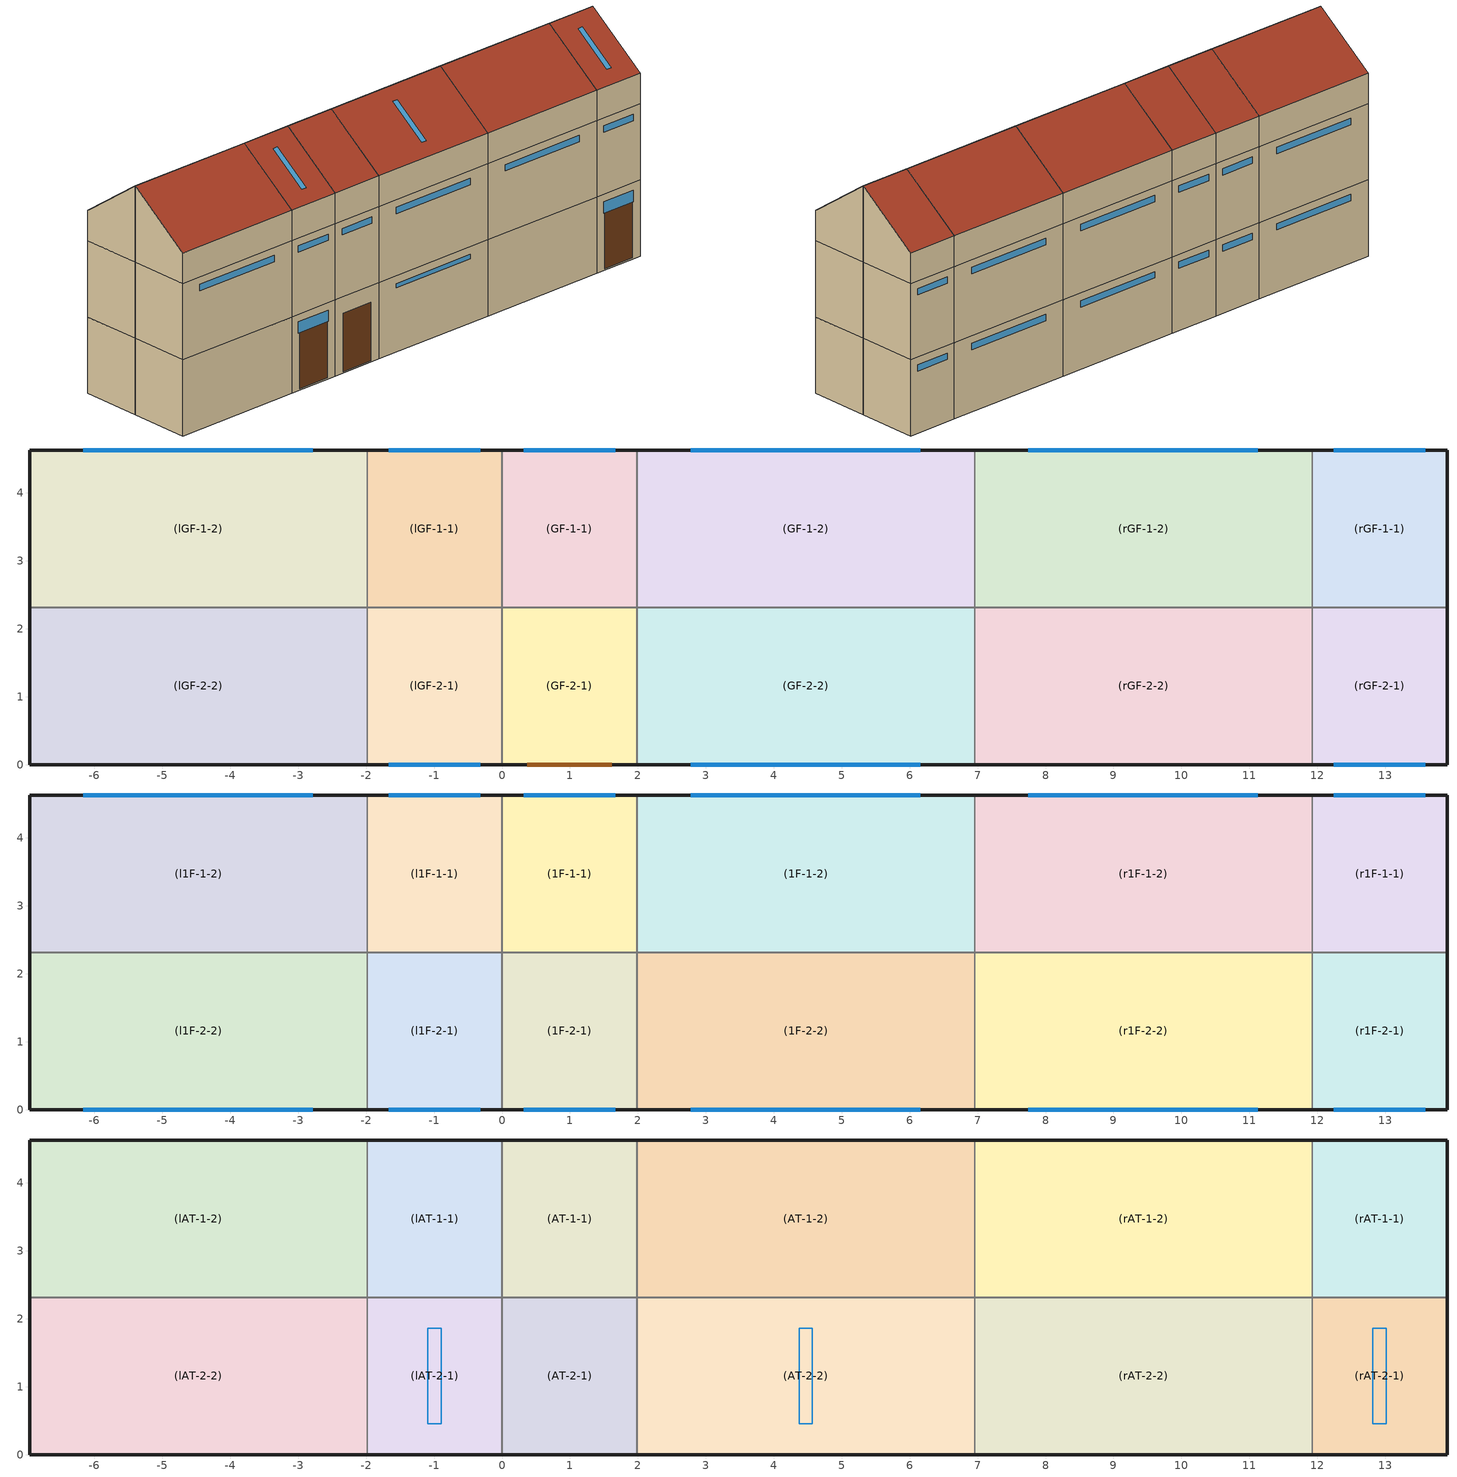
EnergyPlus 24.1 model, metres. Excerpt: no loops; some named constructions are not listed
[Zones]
(GF-1-1)
 floor ground (Exterior Floor): 0,2.31 0,4.63 1.99,4.63 1.99,2.31 z0
 wall outside (Exterior Wall): 1.99,4.63 0,4.63 z0:2.8
 wall to (GF-2-1) (Interior Wall): 0,2.31 1.99,2.31 z0:2.8
 wall to (lGF-1-1) (Interior Wall): 0,4.63 0,2.31 z0:2.8
 wall to (GF-1-2) (Interior Wall): 1.99,2.31 1.99,4.63 z0:2.8
 window (Exterior Window): 1.67,4.63 0.32,4.63 z2.28:2.52
(GF-1-2)
 floor ground (Exterior Floor): 1.99,2.31 1.99,4.63 6.95,4.63 6.95,2.31 z0
 wall outside (Exterior Wall): 6.95,4.63 1.99,4.63 z0:2.8
 wall to (GF-2-2) (Interior Wall): 1.99,2.31 6.95,2.31 z0:2.8
 wall to (rGF-1-2) (Interior Wall): 6.95,2.31 6.95,4.63 z0:2.8
 window (Exterior Window): 6.16,4.63 2.78,4.63 z2.28:2.52
(GF-2-1)
 floor ground (Exterior Floor): 0,0 0,2.31 1.99,2.31 1.99,0 z0
 wall outside (Exterior Wall): 0,0 1.99,0 z0:2.8
 wall to (lGF-2-1) (Interior Wall): 0,2.31 0,0 z0:2.8
 wall to (GF-2-2) (Interior Wall): 1.99,0 1.99,2.31 z0:2.8
 door (Exterior Door): 0.37,0 1.62,0 z0.05:2.2
(GF-2-2)
 floor ground (Exterior Floor): 1.99,0 1.99,2.31 6.95,2.31 6.95,0 z0
 wall outside (Exterior Wall): 1.99,0 6.95,0 z0:2.8
 wall to (rGF-2-2) (Interior Wall): 6.95,0 6.95,2.31 z0:2.8
 window (Exterior Window): 2.78,0 6.16,0 z2.36:2.52
(lGF-1-2)
 floor ground (Exterior Floor): -6.95,2.31 -6.95,4.63 -1.99,4.63 -1.99,2.31 z0
 wall outside (Exterior Wall): -1.99,4.63 -6.95,4.63 -6.95,2.31 z0:2.8
 wall to (lGF-2-2) (Interior Wall): -6.95,2.31 -1.99,2.31 z0:2.8
 wall to (lGF-1-1) (Interior Wall): -1.99,2.31 -1.99,4.63 z0:2.8
 window (Exterior Window): -2.78,4.63 -6.16,4.63 z2.28:2.52
(lGF-1-1)
 floor ground (Exterior Floor): -1.99,2.31 -1.99,4.63 0,4.63 0,2.31 z0
 wall outside (Exterior Wall): 0,4.63 -1.99,4.63 z0:2.8
 wall to (lGF-2-1) (Interior Wall): -1.99,2.31 0,2.31 z0:2.8
 window (Exterior Window): -0.32,4.63 -1.67,4.63 z2.28:2.52
(lGF-2-2)
 floor ground (Exterior Floor): -6.95,0 -6.95,2.31 -1.99,2.31 -1.99,0 z0
 wall outside (Exterior Wall): -6.95,2.31 -6.95,0 -1.99,0 z0:2.8
 wall to (lGF-2-1) (Interior Wall): -1.99,0 -1.99,2.31 z0:2.8
(lGF-2-1)
 floor ground (Exterior Floor): -1.99,0 -1.99,2.31 0,2.31 0,0 z0
 wall outside (Exterior Wall): -1.99,0 0,0 z0:2.8
 window (Exterior Window): -1.67,0 -0.32,0 z2.11:2.52
 door (Exterior Door): -1.62,0 -0.37,0 z0.05:2.2
(rGF-1-2)
 floor ground (Exterior Floor): 6.95,2.31 6.95,4.63 11.92,4.63 11.92,2.31 z0
 wall outside (Exterior Wall): 11.92,4.63 6.95,4.63 z0:2.8
 wall to (rGF-2-2) (Interior Wall): 6.95,2.31 11.92,2.31 z0:2.8
 wall to (rGF-1-1) (Interior Wall): 11.92,2.31 11.92,4.63 z0:2.8
 window (Exterior Window): 11.13,4.63 7.75,4.63 z2.28:2.52
(rGF-1-1)
 floor ground (Exterior Floor): 11.92,2.31 11.92,4.63 13.91,4.63 13.91,2.31 z0
 wall outside (Exterior Wall): 13.91,2.31 13.91,4.63 11.92,4.63 z0:2.8
 wall to (rGF-2-1) (Interior Wall): 11.92,2.31 13.91,2.31 z0:2.8
 window (Exterior Window): 13.59,4.63 12.24,4.63 z2.28:2.52
(rGF-2-2)
 floor ground (Exterior Floor): 6.95,0 6.95,2.31 11.92,2.31 11.92,0 z0
 wall outside (Exterior Wall): 6.95,0 11.92,0 z0:2.8
 wall to (rGF-2-1) (Interior Wall): 11.92,0 11.92,2.31 z0:2.8
(rGF-2-1)
 floor ground (Exterior Floor): 11.92,0 11.92,2.31 13.91,2.31 13.91,0 z0
 wall outside (Exterior Wall): 11.92,0 13.91,0 13.91,2.31 z0:2.8
 window (Exterior Window): 12.24,0 13.59,0 z2.11:2.52
 door (Exterior Door): 12.29,0 13.54,0 z0.05:2.2
(1F-1-1)
 floor to (GF-1-1) (Interior Floor): 0,2.31 0,4.63 1.99,4.63 1.99,2.31 z2.8
 wall outside (Exterior Wall): 1.99,4.63 0,4.63 z2.8:5.6
 wall to (1F-2-1) (Interior Wall): 0,2.31 1.99,2.31 z2.8:5.6
 wall to (l1F-1-1) (Interior Wall): 0,4.63 0,2.31 z2.8:5.6
 wall to (1F-1-2) (Interior Wall): 1.99,2.31 1.99,4.63 z2.8:5.6
 window (Exterior Window): 1.67,4.63 0.32,4.63 z5.08:5.32
(1F-1-2)
 floor to (GF-1-2) (Interior Floor): 1.99,2.31 1.99,4.63 6.95,4.63 6.95,2.31 z2.8
 wall outside (Exterior Wall): 6.95,4.63 1.99,4.63 z2.8:5.6
 wall to (1F-2-2) (Interior Wall): 1.99,2.31 6.95,2.31 z2.8:5.6
 wall to (r1F-1-2) (Interior Wall): 6.95,2.31 6.95,4.63 z2.8:5.6
 window (Exterior Window): 6.16,4.63 2.78,4.63 z5.08:5.32
(1F-2-1)
 floor to (GF-2-1) (Interior Floor): 0,0 0,2.31 1.99,2.31 1.99,0 z2.8
 wall outside (Exterior Wall): 0,0 1.99,0 z2.8:5.6
 wall to (l1F-2-1) (Interior Wall): 0,2.31 0,0 z2.8:5.6
 wall to (1F-2-2) (Interior Wall): 1.99,0 1.99,2.31 z2.8:5.6
 window (Exterior Window): 0.32,0 1.67,0 z5.08:5.32
(1F-2-2)
 floor to (GF-2-2) (Interior Floor): 1.99,0 1.99,2.31 6.95,2.31 6.95,0 z2.8
 wall outside (Exterior Wall): 1.99,0 6.95,0 z2.8:5.6
 wall to (r1F-2-2) (Interior Wall): 6.95,0 6.95,2.31 z2.8:5.6
 window (Exterior Window): 2.78,0 6.16,0 z5.08:5.32
(l1F-1-2)
 floor to (lGF-1-2) (Interior Floor): -6.95,2.31 -6.95,4.63 -1.99,4.63 -1.99,2.31 z2.8
 wall outside (Exterior Wall): -1.99,4.63 -6.95,4.63 -6.95,2.31 z2.8:5.6
 wall to (l1F-2-2) (Interior Wall): -6.95,2.31 -1.99,2.31 z2.8:5.6
 wall to (l1F-1-1) (Interior Wall): -1.99,2.31 -1.99,4.63 z2.8:5.6
 window (Exterior Window): -2.78,4.63 -6.16,4.63 z5.08:5.32
(l1F-1-1)
 floor to (lGF-1-1) (Interior Floor): -1.99,2.31 -1.99,4.63 0,4.63 0,2.31 z2.8
 wall outside (Exterior Wall): 0,4.63 -1.99,4.63 z2.8:5.6
 wall to (l1F-2-1) (Interior Wall): -1.99,2.31 0,2.31 z2.8:5.6
 window (Exterior Window): -0.32,4.63 -1.67,4.63 z5.08:5.32
(l1F-2-2)
 floor to (lGF-2-2) (Interior Floor): -6.95,0 -6.95,2.31 -1.99,2.31 -1.99,0 z2.8
 wall outside (Exterior Wall): -6.95,2.31 -6.95,0 -1.99,0 z2.8:5.6
 wall to (l1F-2-1) (Interior Wall): -1.99,0 -1.99,2.31 z2.8:5.6
 window (Exterior Window): -6.16,0 -2.78,0 z5.08:5.32
(l1F-2-1)
 floor to (lGF-2-1) (Interior Floor): -1.99,0 -1.99,2.31 0,2.31 0,0 z2.8
 wall outside (Exterior Wall): -1.99,0 0,0 z2.8:5.6
 window (Exterior Window): -1.67,0 -0.32,0 z5.08:5.32
(r1F-1-2)
 floor to (rGF-1-2) (Interior Floor): 6.95,2.31 6.95,4.63 11.92,4.63 11.92,2.31 z2.8
 wall outside (Exterior Wall): 11.92,4.63 6.95,4.63 z2.8:5.6
 wall to (r1F-2-2) (Interior Wall): 6.95,2.31 11.92,2.31 z2.8:5.6
 wall to (r1F-1-1) (Interior Wall): 11.92,2.31 11.92,4.63 z2.8:5.6
 window (Exterior Window): 11.13,4.63 7.75,4.63 z5.08:5.32
(r1F-1-1)
 floor to (rGF-1-1) (Interior Floor): 11.92,2.31 11.92,4.63 13.91,4.63 13.91,2.31 z2.8
 wall outside (Exterior Wall): 13.91,2.31 13.91,4.63 11.92,4.63 z2.8:5.6
 wall to (r1F-2-1) (Interior Wall): 11.92,2.31 13.91,2.31 z2.8:5.6
 window (Exterior Window): 13.59,4.63 12.24,4.63 z5.08:5.32
(r1F-2-2)
 floor to (rGF-2-2) (Interior Floor): 6.95,0 6.95,2.31 11.92,2.31 11.92,0 z2.8
 wall outside (Exterior Wall): 6.95,0 11.92,0 z2.8:5.6
 wall to (r1F-2-1) (Interior Wall): 11.92,0 11.92,2.31 z2.8:5.6
 window (Exterior Window): 7.75,0 11.13,0 z5.08:5.32
(r1F-2-1)
 floor to (rGF-2-1) (Interior Floor): 11.92,0 11.92,2.31 13.91,2.31 13.91,0 z2.8
 wall outside (Exterior Wall): 11.92,0 13.91,0 13.91,2.31 z2.8:5.6
 window (Exterior Window): 12.24,0 13.59,0 z5.08:5.32
(AT-1-1)
 floor to (1F-1-1) (Interior Floor): 0,4.63 1.99,4.63 1.99,2.31 0,2.31 z5.6
 wall outside (Exterior Wall): 1.99,4.63 0,4.63 z5.6:6.72
 wall to (AT-2-1) (Void Air Boundary): 0,2.31 1.99,2.31 z5.6:8.41
 wall to (lAT-1-1) (Interior Wall): 0,2.31,5.6 0,2.31,8.41 0,4.63,6.72 0,4.63,5.6
 wall to (AT-1-2) (Void Air Boundary): 1.99,4.63,5.6 1.99,4.63,6.72 1.99,2.31,8.41 1.99,2.31,5.6
 roof outside (Exterior Roof): 0,2.31,8.41 1.99,2.31,8.41 1.99,4.63,6.72 0,4.63,6.72
(AT-1-2)
 floor to (1F-1-2) (Interior Floor): 1.99,4.63 6.95,4.63 6.95,2.31 1.99,2.31 z5.6
 wall outside (Exterior Wall): 6.95,4.63 1.99,4.63 z5.6:6.72
 wall to (AT-2-2) (Void Air Boundary): 1.99,2.31 6.95,2.31 z5.6:8.41
 wall to (rAT-1-2) (Interior Wall): 6.95,4.63,5.6 6.95,4.63,6.72 6.95,2.31,8.41 6.95,2.31,5.6
 roof outside (Exterior Roof): 1.99,2.31,8.41 6.95,2.31,8.41 6.95,4.63,6.72 1.99,4.63,6.72
(AT-2-1)
 floor to (1F-2-1) (Interior Floor): 0,2.31 1.99,2.31 1.99,0 0,0 z5.6
 wall outside (Exterior Wall): 0,0 1.99,0 z5.6:6.72
 wall to (lAT-2-1) (Interior Wall): 0,0,5.6 0,0,6.72 0,2.31,8.41 0,2.31,5.6
 wall to (AT-2-2) (Void Air Boundary): 1.99,2.31,5.6 1.99,2.31,8.41 1.99,0,6.72 1.99,0,5.6
 roof outside (Exterior Roof): 0,0,6.72 1.99,0,6.72 1.99,2.31,8.41 0,2.31,8.41
(AT-2-2)
 floor to (1F-2-2) (Interior Floor): 1.99,2.31 6.95,2.31 6.95,0 1.99,0 z5.6
 wall outside (Exterior Wall): 1.99,0 6.95,0 z5.6:6.72
 wall to (rAT-2-2) (Interior Wall): 6.95,2.31,5.6 6.95,2.31,8.41 6.95,0,6.72 6.95,0,5.6
 roof outside (Exterior Roof): 1.99,0,6.72 6.95,0,6.72 6.95,2.31,8.41 1.99,2.31,8.41
 skylight (Exterior Window): 4.37,1.86,8.08 4.37,0.45,7.06 4.57,0.45,7.06 4.57,1.86,8.08
(lAT-1-2)
 floor to (l1F-1-2) (Interior Floor): -6.95,4.63 -1.99,4.63 -1.99,2.31 -6.95,2.31 z5.6
 wall outside (Exterior Wall): -1.99,4.63 -6.95,4.63 z5.6:6.72; -6.95,2.31,5.6 -6.95,2.31,8.41 -6.95,4.63,6.72 -6.95,4.63,5.6
 wall to (lAT-2-2) (Void Air Boundary): -6.95,2.31 -1.99,2.31 z5.6:8.41
 wall to (lAT-1-1) (Void Air Boundary): -1.99,4.63,5.6 -1.99,4.63,6.72 -1.99,2.31,8.41 -1.99,2.31,5.6
 roof outside (Exterior Roof): -6.95,2.31,8.41 -1.99,2.31,8.41 -1.99,4.63,6.72 -6.95,4.63,6.72
(lAT-1-1)
 floor to (l1F-1-1) (Interior Floor): -1.99,4.63 0,4.63 0,2.31 -1.99,2.31 z5.6
 wall outside (Exterior Wall): 0,4.63 -1.99,4.63 z5.6:6.72
 wall to (lAT-2-1) (Void Air Boundary): -1.99,2.31 0,2.31 z5.6:8.41
 roof outside (Exterior Roof): -1.99,2.31,8.41 0,2.31,8.41 0,4.63,6.72 -1.99,4.63,6.72
(lAT-2-2)
 floor to (l1F-2-2) (Interior Floor): -6.95,2.31 -1.99,2.31 -1.99,0 -6.95,0 z5.6
 wall outside (Exterior Wall): -6.95,0 -1.99,0 z5.6:6.72; -6.95,0,5.6 -6.95,0,6.72 -6.95,2.31,8.41 -6.95,2.31,5.6
 wall to (lAT-2-1) (Void Air Boundary): -1.99,2.31,5.6 -1.99,2.31,8.41 -1.99,0,6.72 -1.99,0,5.6
 roof outside (Exterior Roof): -6.95,0,6.72 -1.99,0,6.72 -1.99,2.31,8.41 -6.95,2.31,8.41
(lAT-2-1)
 floor to (l1F-2-1) (Interior Floor): -1.99,2.31 0,2.31 0,0 -1.99,0 z5.6
 wall outside (Exterior Wall): -1.99,0 0,0 z5.6:6.72
 roof outside (Exterior Roof): -1.99,0,6.72 0,0,6.72 0,2.31,8.41 -1.99,2.31,8.41
 skylight (Exterior Window): -1.09,1.86,8.08 -1.09,0.45,7.06 -0.89,0.45,7.06 -0.89,1.86,8.08
(rAT-1-2)
 floor to (r1F-1-2) (Interior Floor): 6.95,4.63 11.92,4.63 11.92,2.31 6.95,2.31 z5.6
 wall outside (Exterior Wall): 11.92,4.63 6.95,4.63 z5.6:6.72
 wall to (rAT-2-2) (Void Air Boundary): 6.95,2.31 11.92,2.31 z5.6:8.41
 wall to (rAT-1-1) (Void Air Boundary): 11.92,4.63,5.6 11.92,4.63,6.72 11.92,2.31,8.41 11.92,2.31,5.6
 roof outside (Exterior Roof): 6.95,2.31,8.41 11.92,2.31,8.41 11.92,4.63,6.72 6.95,4.63,6.72
(rAT-1-1)
 floor to (r1F-1-1) (Interior Floor): 11.92,4.63 13.91,4.63 13.91,2.31 11.92,2.31 z5.6
 wall outside (Exterior Wall): 13.91,4.63 11.92,4.63 z5.6:6.72; 13.91,4.63,5.6 13.91,4.63,6.72 13.91,2.31,8.41 13.91,2.31,5.6
 wall to (rAT-2-1) (Void Air Boundary): 11.92,2.31 13.91,2.31 z5.6:8.41
 roof outside (Exterior Roof): 11.92,2.31,8.41 13.91,2.31,8.41 13.91,4.63,6.72 11.92,4.63,6.72
(rAT-2-2)
 floor to (r1F-2-2) (Interior Floor): 6.95,2.31 11.92,2.31 11.92,0 6.95,0 z5.6
 wall outside (Exterior Wall): 6.95,0 11.92,0 z5.6:6.72
 wall to (rAT-2-1) (Void Air Boundary): 11.92,2.31,5.6 11.92,2.31,8.41 11.92,0,6.72 11.92,0,5.6
 roof outside (Exterior Roof): 6.95,0,6.72 11.92,0,6.72 11.92,2.31,8.41 6.95,2.31,8.41
(rAT-2-1)
 floor to (r1F-2-1) (Interior Floor): 11.92,2.31 13.91,2.31 13.91,0 11.92,0 z5.6
 wall outside (Exterior Wall): 11.92,0 13.91,0 z5.6:6.72; 13.91,2.31,5.6 13.91,2.31,8.41 13.91,0,6.72 13.91,0,5.6
 roof outside (Exterior Roof): 11.92,0,6.72 13.91,0,6.72 13.91,2.31,8.41 11.92,2.31,8.41
 skylight (Exterior Window): 12.82,1.86,8.08 12.82,0.45,7.06 13.02,0.45,7.06 13.02,1.86,8.08
[Building]
Archetype (based on I0011105): North Axis {deg}=0; Terrain=Suburbs; Loads Convergence Tolerance Value {W}=0.04; Temperature Convergence Tolerance Value {deltaC}=0.4; Solar Distribution=FullInteriorAndExteriorWithReflections; Maximum Number of Warmup Days=25; Minimum Number of Warmup Days=6
[Site:Location]
38270 --- Plymouth-Mount Batten: Latitude=50.36; Longitude=-4.12; Time Zone=0; Elevation=27
[Site:GroundTemperature:BuildingSurface]
-1.879, -0.7111, 3.4581, 9.7258, 16.3392, 21.522, 23.8764, 22.6909, 18.3715, 12.0574, 5.4606, 0.364
[Site:GroundTemperature:FCfactorMethod]
January Ground Temperature=4.16; February Ground Temperature=5.31; March Ground Temperature=7.51; April Ground Temperature=9.61; May Ground Temperature=13.58; June Ground Temperature=15.67; July Ground Temperature=16.24; August Ground Temperature=15.18; September Ground Temperature=12.74; October Ground Temperature=9.69; November Ground Temperature=6.69; December Ground Temperature=4.72
[Site:GroundTemperature:Shallow]
14, 14, 14, 14, 14, 14, 14, 14, 14, 14, 14, 14
[Site:GroundTemperature:Deep]
14, 14, 14, 14, 14, 14, 14, 14, 14, 14, 14, 14
[Site:GroundReflectance]
0.2, 0.2, 0.2, 0.2, 0.2, 0.2, 0.2, 0.2, 0.2, 0.2, 0.2, 0.2
[Site:GroundReflectance:SnowModifier]
1, 1
[SizingPeriod:WeatherFileConditionType]
Summer Extreme: SummerExtreme, SummerDesignDay, Yes, Yes
Summer Typical: SummerTypical, Monday, Yes, Yes
Winter Extreme: WinterExtreme, WinterDesignDay, Yes, Yes
Winter Typical: WinterTypical, Monday, Yes, Yes
Autumn Typical: AutumnTypical, Monday, Yes, Yes
Spring Typical: SpringTypical, Monday, Yes, Yes
[Site:Precipitation]
Precipitation Model Type=ScheduleAndDesignLevel; Design Level for Total Annual Precipitation=1.018; Precipitation Rates Schedule=Rainfall Data from EPW file; Average Total Annual Precipitation=1.018
[SizingPeriod:DesignDay] Month=2; Day of Month=21; Day Type=WinterDesignDay; Daily Dry-Bulb Temperature Range {C}=0; Dry-Bulb Temperature Range Modifier Type=DefaultMultipliers; Barometric Pressure {Pa}=101001; Wind Direction {Degrees; N=0, S=180}=70; Rain {Yes/No}=No; Snow on ground {Yes/No}=No; Daylight Savings Time Indicator=No; Solar Model Indicator=ASHRAEClearSky; Clearness {0.0 to 1.1}=0
Name | Maximum Dry-Bulb Temperature {C} | Humidity Condition Type | Wetbulb at Maximum Dry-Bulb {C} | Wind Speed {m/s} design conditions vs. traditional 6.71 m/s (15 mph) | Dewpoint at Maximum Dry-Bulb {C}
Plymouth-Mount.Batten Ann Htg 99.6% Condns DB | -1.2 | Wetbulb | -1.2 | 3.3
Plymouth-Mount.Batten Ann Htg 99% Condns DB | 0 | Wetbulb | 0 | 3.3
Plymouth-Mount.Batten Ann Hum_n 99.6% Condns DP=>MCDB | 0.9 | Dewpoint |  | 3.3 | -5.6
Plymouth-Mount.Batten Ann Hum_n 99% Condns DP=>MCDB | 1.7 | Dewpoint |  | 3.3 | -3.9
Plymouth-Mount.Batten Ann Htg Wind 99.6% Condns WS=>MCDB | 9.6 | Wetbulb | 9.6 | 19.2
Plymouth-Mount.Batten Ann Htg Wind 99% Condns WS=>MCDB | 8.8 | Wetbulb | 8.8 | 17.2
[Site:WaterMainsTemperature]
Calculation Method=Correlation; Annual Average Outdoor Air Temperature {C}=11.46; Maximum Difference In Monthly Average Outdoor Air Temperatures {deltaC}=27.21
[Construction:AirBoundary]
Void Air Boundary: SimpleMixing, 0.5
[Construction]
Exterior Wall: ES__210_mm_brick, ES__13_mm_dense_plaster
Interior Wall: IS__G01a_19mm_gypsum_board, IS__M05_200mm_concrete_block, IS__G01a_19mm_gypsum_board
Exterior Roof: ER__M12_150mm_lightweight_concrete, ER__F05_Ceiling_air_space_resistance, ER__F16_Acoustic_tile
Exterior Floor: EF__M11_100mm_lightweight_concrete, EF__F05_Ceiling_air_space_resistance, EF__F16_Acoustic_tile
Interior Floor: IH__F16_Acoustic_tile, IH__F05_Ceiling_air_space_resistance, IH__80mm_Wood_Joists
Exterior Window: EW__Clear_3mm, EW__Air_13mm, EW__Clear_3mm
Exterior Door: ED__F08_Metal_surface, ED__I01_25mm_insulation_board
[Material]
Name | Roughness | Thickness {m} | Conductivity {W/m-K} | Density {kg/m3} | Specific Heat {J/kg-K}
ES__210_mm_brick | VeryRough | 0.2072 | 0.89 | 1700 | 800
ES__13_mm_dense_plaster | MediumSmooth | 0.0128 | 0.58 | 1300 | 1000
IS__G01a_19mm_gypsum_board | MediumSmooth | 0.0114 | 0.16 | 800 | 1090
IS__M05_200mm_concrete_block | MediumRough | 0.1222 | 1.11 | 800 | 920
ER__M12_150mm_lightweight_concrete | MediumRough | 0.0977 | 0.4746 | 1280 | 840
ER__F16_Acoustic_tile | MediumSmooth | 0.0123 | 0.05373 | 368 | 590
IH__80mm_Wood_Joists | MediumSmooth | 0.08 | 0.125 | 810 | 1480
IH__F16_Acoustic_tile | MediumSmooth | 0.0191 | 0.06 | 368 | 590
EF__M11_100mm_lightweight_concrete | MediumRough | 0.1016 | 0.18577 | 1280 | 840
EF__F16_Acoustic_tile | MediumSmooth | 0.0191 | 0.02103 | 368 | 590
ED__F08_Metal_surface | Smooth | 0.001 | 45.28 | 7824 | 500
ED__I01_25mm_insulation_board | MediumRough | 0.032 | 0.03 | 43 | 1210
[Material:AirGap] Thermal Resistance {m2-K/W}=0.18
ER__F05_Ceiling_air_space_resistance; IH__F05_Ceiling_air_space_resistance; EF__F05_Ceiling_air_space_resistance
[Windowmaterial:Glazing]
EW__Clear_3mm: Optical Data Type=Spectralaverage; Thickness {m}=0.003; Solar Transmittance at Normal Incidence=0.837; Front Side Solar Reflectance at Normal Incidence=0.075; Back Side Solar Reflectance at Normal Incidence=0.075; Visible Transmittance at Normal Incidence=0.898; Front Side Visible Reflectance at Normal Incidence=0.081; Back Side Visible Reflectance at Normal Incidence=0.081; Infrared Transmittance at Normal Incidence=0; Front Side Infrared Hemispherical Emissivity=0.84; Back Side Infrared Hemispherical Emissivity=0.84; Conductivity {W/m-K}=0.9
[Windowmaterial:Gas]
EW__Air_13mm: Gas Type=Air; Thickness {m}=0.0129
[Zone] Multiplier=1; Ceiling Height {m}=autocalculate; Volume {m3}=autocalculate; Floor Area {m2}=autocalculate
Name | Part of Total Floor Area
(GF-1-1); (GF-1-2); (GF-2-1); (GF-2-2); (1F-1-1); (1F-1-2); (1F-2-1); (1F-2-2); (AT-1-1); (AT-1-2); (AT-2-1); (AT-2-2) | Yes
(lGF-1-2); (lGF-1-1); (lGF-2-2); (lGF-2-1); (l1F-1-2); (l1F-1-1); (l1F-2-2); (l1F-2-1); (lAT-1-2); (lAT-1-1); (lAT-2-2); (lAT-2-1); (rGF-1-2); (rGF-1-1); (rGF-2-2); (rGF-2-1); (r1F-1-2); (r1F-1-1); (r1F-2-2); (r1F-2-1); (rAT-1-2); (rAT-1-1); (rAT-2-2); (rAT-2-1) | No
[People] Number of People Calculation Method=People; Number of People=1; Fraction Radiant=0.45; Sensible Heat Fraction=autocalculate; Activity Level Schedule=schedule:base-activity; Carbon Dioxide Generation Rate {m3/s-W}=3.81e-08; Enable ASHRAE 55 Comfort Warnings=No; Mean Radiant Temperature Calculation Type=EnclosureAveraged; Work Efficiency Schedule=schedule:work-eff; Clothing Insulation Calculation Method=DynamicClothingModelASHRAE55; Clothing Insulation Schedule=schedule:clothing; Air Velocity Schedule=schedule:air-velo; Thermal Comfort Model X Type=FANGER
Name | Zone or ZoneList or Space or SpaceList | Number of People Schedule
p__adult_1__(1F-1-1) | (1F-1-1) | adult_1__(1F-1-1)
p__adult_1__(1F-1-2) | (1F-1-2) | adult_1__(1F-1-2)
p__adult_1__(1F-2-1) | (1F-2-1) | adult_1__(1F-2-1)
p__adult_1__(1F-2-2) | (1F-2-2) | adult_1__(1F-2-2)
p__adult_1__(AT-1-1) | (AT-1-1) | adult_1__(AT-1-1)
p__adult_1__(AT-1-2) | (AT-1-2) | adult_1__(AT-1-2)
p__adult_1__(AT-2-1) | (AT-2-1) | adult_1__(AT-2-1)
p__adult_1__(AT-2-2) | (AT-2-2) | adult_1__(AT-2-2)
p__adult_1__(GF-1-1) | (GF-1-1) | adult_1__(GF-1-1)
p__adult_1__(GF-1-2) | (GF-1-2) | adult_1__(GF-1-2)
p__adult_1__(GF-2-1) | (GF-2-1) | adult_1__(GF-2-1)
p__adult_1__(GF-2-2) | (GF-2-2) | adult_1__(GF-2-2)
p__adult_2__(1F-1-1) | (1F-1-1) | adult_2__(1F-1-1)
p__adult_2__(1F-1-2) | (1F-1-2) | adult_2__(1F-1-2)
p__adult_2__(1F-2-1) | (1F-2-1) | adult_2__(1F-2-1)
p__adult_2__(1F-2-2) | (1F-2-2) | adult_2__(1F-2-2)
p__adult_2__(AT-1-1) | (AT-1-1) | adult_2__(AT-1-1)
p__adult_2__(AT-1-2) | (AT-1-2) | adult_2__(AT-1-2)
p__adult_2__(AT-2-1) | (AT-2-1) | adult_2__(AT-2-1)
p__adult_2__(AT-2-2) | (AT-2-2) | adult_2__(AT-2-2)
p__adult_2__(GF-1-1) | (GF-1-1) | adult_2__(GF-1-1)
p__adult_2__(GF-1-2) | (GF-1-2) | adult_2__(GF-1-2)
p__adult_2__(GF-2-1) | (GF-2-1) | adult_2__(GF-2-1)
p__adult_2__(GF-2-2) | (GF-2-2) | adult_2__(GF-2-2)
p__kids_1__(1F-1-1) | (1F-1-1) | kids_1__(1F-1-1)
p__kids_1__(1F-1-2) | (1F-1-2) | kids_1__(1F-1-2)
p__kids_1__(1F-2-1) | (1F-2-1) | kids_1__(1F-2-1)
p__kids_1__(1F-2-2) | (1F-2-2) | kids_1__(1F-2-2)
p__kids_1__(AT-1-1) | (AT-1-1) | kids_1__(AT-1-1)
p__kids_1__(AT-1-2) | (AT-1-2) | kids_1__(AT-1-2)
p__kids_1__(AT-2-1) | (AT-2-1) | kids_1__(AT-2-1)
p__kids_1__(AT-2-2) | (AT-2-2) | kids_1__(AT-2-2)
p__kids_1__(GF-1-1) | (GF-1-1) | kids_1__(GF-1-1)
p__kids_1__(GF-1-2) | (GF-1-2) | kids_1__(GF-1-2)
p__kids_1__(GF-2-1) | (GF-2-1) | kids_1__(GF-2-1)
p__kids_1__(GF-2-2) | (GF-2-2) | kids_1__(GF-2-2)
[Lights] Return Air Fraction=0; Fraction Radiant=0.42; Fraction Visible=0.18; Fraction Replaceable=1; Return Air Fraction Calculated from Plenum Temperature=No
Name | Zone or ZoneList or Space or SpaceList | Schedule | Design Level Calculation Method | Lighting Level {W} | Watts per Floor Area {W/m2} | Watts per Person {W/person}
l__102 | (GF-2-1) | x102 | LightingLevel | 236.569 | 2.571 | 102.856
l__103 | (AT-1-1) | x103 | Watts/Person | 473.137 | 5.143 | 205.712
l__104 | (1F-1-1) | x104 | Watts/Person | 1419.412 | 15.428 | 617.136
l__105 | (1F-2-2) | x105 | LightingLevel | 394.281 | 4.286 | 171.427
[ElectricEquipment] Fraction Latent=0.0005; Fraction Radiant=0.51; Fraction Lost=0
Name | Zone or ZoneList or Space or SpaceList | Schedule | Design Level Calculation Method | Design Level {W} | Watts per Floor Area {W/m2} | Watts per Person {W/person}
e__001 | (1F-1-1) | x001 | Watts/Person | 91.999 | 1 | 40
e__002 | (AT-1-2) | x002 | Watts/Person | 1214.386 | 13.2 | 527.994
e__024 | (1F-2-1) | x024 | Watts/Person | 47.314 | 0.514 | 20.571
e__031 | (GF-1-2) | x031 | Watts/Person | 438.966 | 4.771 | 190.855
e__033 | (GF-1-2) | x033 | Watts/Person | 147.198 | 1.6 | 63.999
e__035 | (GF-1-2) | x035 | Watts/Person | 83.588 | 0.909 | 36.342
e__036 | (GF-1-2) | x036 | Watts/Person | 183.998 | 2 | 79.999
e__050 | (GF-1-2) | x050 | EquipmentLevel | 425.824 | 4.629 | 185.141
e__051 | (GF-1-2) | x051 | EquipmentLevel | 859.533 | 9.343 | 373.71
e__056 | (AT-1-2) | x056 | EquipmentLevel | 176.112 | 1.914 | 76.571
e__057 | (1F-2-1) | x057 | Watts/Person | 91.999 | 1 | 40
e__058 | (AT-1-2) | x058 | EquipmentLevel | 11.303 | 0.123 | 4.914
e__059 | (AT-1-1) | x059 | Watts/Person | 65.714 | 0.714 | 28.571
e__060 | (AT-2-2) | x060 | EquipmentLevel | 136.684 | 1.486 | 59.428
e__061 | (GF-2-2) | x061 | Watts/Person | 78.856 | 0.857 | 34.285
e__062 | (AT-1-1) | x062 | EquipmentLevel | 47.314 | 0.514 | 20.571
e__063 | (AT-1-2) | x063 | Watts/Person | 52.571 | 0.571 | 22.857
e__064 | (AT-2-1) | x064 | Watts/Person | 65.714 | 0.714 | 28.571
e__065 | (1F-2-2) | x065 | Watts/Person | 65.714 | 0.714 | 28.571
e__066 | (1F-2-1) | x066 | EquipmentLevel | 9.2 | 0.1 | 4
e__082 | (AT-2-2) | x082 | EquipmentLevel | 26.285 | 0.286 | 11.428
e__092 | (AT-2-1) | x092 | EquipmentLevel | 162.97 | 1.771 | 70.856
e__093 | (AT-1-1) | x093 | Watts/Person | 76.228 | 0.829 | 33.142
e__106 | (AT-1-1) | x106 | EquipmentLevel | 262.854 | 2.857 | 114.284
e__107 | (1F-1-2) | x107 | Watts/Person | 1971.406 | 21.428 | 857.133
e__110 | (GF-1-2) | x110 | EquipmentLevel | 407.95 | 4.434 | 177.369
[GasEquipment] Zone or ZoneList or Space or SpaceList=(GF-1-2); Design Level Calculation Method=Watts/Person; Fraction Latent=0.0005; Fraction Radiant=0.51; Fraction Lost=0
Name | Schedule | Design Level {W} | Power per Floor Area {W/m2} | Power per Person {W/person}
e__032 | x032 | 469.983 | 5.109 | 204.341
e__034 | x034 | 603.076 | 6.555 | 262.207
[ZoneInfiltration:DesignFlowRate] Schedule=Infiltration {intermittent}; Design Flow Rate Calculation Method=AirChanges/Hour; Design Flow Rate {m3/s}=0; Flow Rate per Floor Area {m3/s-m2}=0; Flow Rate per Exterior Surface Area {m3/s-m2}=0; Constant Term Coefficient=0.606188; Temperature Term Coefficient=0.0363001; Velocity Term Coefficient=0.1737; Velocity Squared Term Coefficient=0
Name | Zone or ZoneList or Space or SpaceList | Air Changes per Hour {1/hr}
(GF-1-1):Infiltration | (GF-1-1) | 2
(GF-1-2):Infiltration | (GF-1-2) | 2
(GF-2-1):Infiltration | (GF-2-1) | 1.5
(1F-1-1):Infiltration | (1F-1-1) | 1
(1F-1-2):Infiltration | (1F-1-2) | 3
(1F-2-1):Infiltration | (1F-2-1) | 1
(AT-1-1):Infiltration | (AT-1-1) | 1
(AT-1-2):Infiltration | (AT-1-2) | 1
(AT-2-1):Infiltration | (AT-2-1) | 1
(GF-2-2):Infiltration | (GF-2-2) | 1.5
(1F-2-2):Infiltration | (1F-2-2) | 1
(AT-2-2):Infiltration | (AT-2-2) | 1
[ZoneInfiltration:EffectiveLeakageArea] Schedule=Leaking {erratic}; Stack Coefficient=0.00015; Wind Coefficient=0.0001
Name | Zone or Space | Effective Air Leakage Area
(GF-1-1):ExtraLeak | (GF-1-1) | 1.22271
(GF-1-2):ExtraLeak | (GF-1-2) | 3.05678
(GF-2-1):ExtraLeak | (GF-2-1) | 1.22271
(1F-1-1):ExtraLeak | (1F-1-1) | 1.22271
(1F-1-2):ExtraLeak | (1F-1-2) | 3.05678
(1F-2-1):ExtraLeak | (1F-2-1) | 1.22271
(AT-1-1):ExtraLeak | (AT-1-1) | 1.22708
(AT-1-2):ExtraLeak | (AT-1-2) | 3.0677
(AT-2-1):ExtraLeak | (AT-2-1) | 1.22708
(GF-2-2):ExtraLeak | (GF-2-2) | 3.05678
(1F-2-2):ExtraLeak | (1F-2-2) | 3.05678
(AT-2-2):ExtraLeak | (AT-2-2) | 3.0677
[ZoneVentilation:DesignFlowRate] Schedule=Natural Ventilation Schedule; Design Flow Rate Calculation Method=AirChanges/Hour; Design Flow Rate {m3/s}=0; Flow Rate per Floor Area {m3/s-m2}=0; Flow Rate per Person {m3/s-person}=0; Ventilation Type=Natural; Fan Pressure Rise {Pa}=0; Fan Total Efficiency=1; Constant Term Coefficient=1; Temperature Term Coefficient=0; Velocity Term Coefficient=0; Velocity Squared Term Coefficient=0; Minimum Indoor Temperature {C}=24; Maximum Indoor Temperature {C}=100; Delta Temperature {deltaC}=-50; Minimum Outdoor Temperature=-100; Maximum Outdoor Temperature=100; Maximum Wind Speed=40
Name | Zone or ZoneList or Space or SpaceList | Air Changes per Hour {1/hr}
(GF-1-1):Ventilation | (GF-1-1) | 2
(GF-1-2):Ventilation | (GF-1-2) | 2
(GF-2-1):Ventilation | (GF-2-1) | 1.5
(1F-1-1):Ventilation | (1F-1-1) | 1
(1F-1-2):Ventilation | (1F-1-2) | 3
(1F-2-1):Ventilation | (1F-2-1) | 1
(AT-1-1):Ventilation | (AT-1-1) | 1
(AT-1-2):Ventilation | (AT-1-2) | 1
(AT-2-1):Ventilation | (AT-2-1) | 1
(GF-2-2):Ventilation | (GF-2-2) | 1.5
(1F-2-2):Ventilation | (1F-2-2) | 1
(AT-2-2):Ventilation | (AT-2-2) | 1
[Schedule:File]
Rainfall Data from EPW file: /Users/gustavo/Library/Application Support/org.R-project.R/R/enhub/data_sources/_weather/stations/GBR_ENG_Plymouth-Mount.Batten.038270_TMYx/data.rain.csv, 1, 1, 8760
x001: default_schedules.csv, 3, 1, 8760, Comma, No, 60, Yes
x002: default_schedules.csv, 4, 1, 8760, Comma, No, 60, Yes
x024: default_schedules.csv, 5, 1, 8760, Comma, No, 60, Yes
x036: default_schedules.csv, 6, 1, 8760, Comma, No, 60, Yes
x035: default_schedules.csv, 7, 1, 8760, Comma, No, 60, Yes
x031: default_schedules.csv, 8, 1, 8760, Comma, No, 60, Yes
x032: default_schedules.csv, 9, 1, 8760, Comma, No, 60, Yes
x033: default_schedules.csv, 10, 1, 8760, Comma, No, 60, Yes
x034: default_schedules.csv, 11, 1, 8760, Comma, No, 60, Yes
x050: default_schedules.csv, 12, 1, 8760, Comma, No, 60, Yes
x051: default_schedules.csv, 13, 1, 8760, Comma, No, 60, Yes
x057: default_schedules.csv, 14, 1, 8760, Comma, No, 60, Yes
x061: default_schedules.csv, 15, 1, 8760, Comma, No, 60, Yes
x063: default_schedules.csv, 16, 1, 8760, Comma, No, 60, Yes
x064: default_schedules.csv, 17, 1, 8760, Comma, No, 60, Yes
x060: default_schedules.csv, 18, 1, 8760, Comma, No, 60, Yes
x065: default_schedules.csv, 19, 1, 8760, Comma, No, 60, Yes
x056: default_schedules.csv, 20, 1, 8760, Comma, No, 60, Yes
x059: default_schedules.csv, 21, 1, 8760, Comma, No, 60, Yes
x066: default_schedules.csv, 22, 1, 8760, Comma, No, 60, Yes
x058: default_schedules.csv, 23, 1, 8760, Comma, No, 60, Yes
x062: default_schedules.csv, 24, 1, 8760, Comma, No, 60, Yes
x082: default_schedules.csv, 25, 1, 8760, Comma, No, 60, Yes
x093: default_schedules.csv, 26, 1, 8760, Comma, No, 60, Yes
x092: default_schedules.csv, 27, 1, 8760, Comma, No, 60, Yes
x102: default_schedules.csv, 28, 1, 8760, Comma, No, 60, Yes
x104: default_schedules.csv, 29, 1, 8760, Comma, No, 60, Yes
x103: default_schedules.csv, 30, 1, 8760, Comma, No, 60, Yes
x105: default_schedules.csv, 31, 1, 8760, Comma, No, 60, Yes
x106: default_schedules.csv, 32, 1, 8760, Comma, No, 60, Yes
x107: default_schedules.csv, 33, 1, 8760, Comma, No, 60, Yes
x110: default_schedules.csv, 34, 1, 8760, Comma, No, 60, Yes
adult_1__(1F-1-1): default_schedules.csv, 35, 1, 8760, Comma, No, 60, Yes
adult_1__(1F-1-2): default_schedules.csv, 36, 1, 8760, Comma, No, 60, Yes
adult_1__(1F-2-1): default_schedules.csv, 37, 1, 8760, Comma, No, 60, Yes
adult_1__(1F-2-2): default_schedules.csv, 38, 1, 8760, Comma, No, 60, Yes
adult_1__(AT-1-1): default_schedules.csv, 39, 1, 8760, Comma, No, 60, Yes
adult_1__(AT-1-2): default_schedules.csv, 40, 1, 8760, Comma, No, 60, Yes
adult_1__(AT-2-1): default_schedules.csv, 41, 1, 8760, Comma, No, 60, Yes
adult_1__(AT-2-2): default_schedules.csv, 42, 1, 8760, Comma, No, 60, Yes
adult_1__(GF-1-1): default_schedules.csv, 43, 1, 8760, Comma, No, 60, Yes
adult_1__(GF-1-2): default_schedules.csv, 44, 1, 8760, Comma, No, 60, Yes
adult_1__(GF-2-1): default_schedules.csv, 45, 1, 8760, Comma, No, 60, Yes
adult_1__(GF-2-2): default_schedules.csv, 46, 1, 8760, Comma, No, 60, Yes
adult_2__(1F-1-1): default_schedules.csv, 47, 1, 8760, Comma, No, 60, Yes
adult_2__(1F-1-2): default_schedules.csv, 48, 1, 8760, Comma, No, 60, Yes
adult_2__(1F-2-1): default_schedules.csv, 49, 1, 8760, Comma, No, 60, Yes
adult_2__(1F-2-2): default_schedules.csv, 50, 1, 8760, Comma, No, 60, Yes
adult_2__(AT-1-1): default_schedules.csv, 51, 1, 8760, Comma, No, 60, Yes
adult_2__(AT-1-2): default_schedules.csv, 52, 1, 8760, Comma, No, 60, Yes
adult_2__(AT-2-1): default_schedules.csv, 53, 1, 8760, Comma, No, 60, Yes
adult_2__(AT-2-2): default_schedules.csv, 54, 1, 8760, Comma, No, 60, Yes
adult_2__(GF-1-1): default_schedules.csv, 55, 1, 8760, Comma, No, 60, Yes
adult_2__(GF-1-2): default_schedules.csv, 56, 1, 8760, Comma, No, 60, Yes
adult_2__(GF-2-1): default_schedules.csv, 57, 1, 8760, Comma, No, 60, Yes
adult_2__(GF-2-2): default_schedules.csv, 58, 1, 8760, Comma, No, 60, Yes
kids_1__(1F-1-1): default_schedules.csv, 59, 1, 8760, Comma, No, 60, Yes
kids_1__(1F-1-2): default_schedules.csv, 60, 1, 8760, Comma, No, 60, Yes
kids_1__(1F-2-1): default_schedules.csv, 61, 1, 8760, Comma, No, 60, Yes
kids_1__(1F-2-2): default_schedules.csv, 62, 1, 8760, Comma, No, 60, Yes
kids_1__(AT-1-1): default_schedules.csv, 63, 1, 8760, Comma, No, 60, Yes
kids_1__(AT-1-2): default_schedules.csv, 64, 1, 8760, Comma, No, 60, Yes
kids_1__(AT-2-1): default_schedules.csv, 65, 1, 8760, Comma, No, 60, Yes
kids_1__(AT-2-2): default_schedules.csv, 66, 1, 8760, Comma, No, 60, Yes
kids_1__(GF-1-1): default_schedules.csv, 67, 1, 8760, Comma, No, 60, Yes
kids_1__(GF-1-2): default_schedules.csv, 68, 1, 8760, Comma, No, 60, Yes
kids_1__(GF-2-1): default_schedules.csv, 69, 1, 8760, Comma, No, 60, Yes
kids_1__(GF-2-2): default_schedules.csv, 70, 1, 8760, Comma, No, 60, Yes
[Schedule:Compact]
Natural Ventilation Schedule; schedule:clothing: Through: 12/31, For: AllDays, Until: 24:00, 1
schedule:work-eff: Through: 12/31, For: AllDays, Until: 24:00, 0
schedule:air-velo: Through: 12/31, For: AllDays, Until: 24:00, 0.137
schedule:base-activity: Through: 12/31, For: AllDays, Until: 24:00, 120
Infiltration {intermittent}: Through: 12/31, For: Weekdays SummerDesignDay, Until: 06:00, 0.5, Until: 22:00, .8085, Until: 24:00, 1, For: Saturday WinterDesignDay, Until: 06:00, 0.6, Until: 18:00, 0.713, Until: 24:00, 1, For: Sunday Holidays AllOtherDays, Until: 24:00, 0.8
Leaking {erratic}: Through: 2/20, For: AllDays, Until:  8:00, 0, Until: 19:00, .4156, Until: 24:00, 0, Through: 05/20, For: AllDays, Until:  8:00, 0, Until: 19:00, 0.2509, Until: 24:00, 0, Through: 09/10, For: AllDays, Until:  8:00, 0, Until: 19:00, 0.7512, Until: 24:00, 0, Through: 12/31, For: AllDays, Until:  8:00, 0, Until: 19:00, 0.4156, Until: 24:00, 0
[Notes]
housing stock energy hub
simulation timestep:            annual simulation at variable resolution
regions:                        9-SAP regions + climate.onebuilding EPWs
internal mass:                  none
people:                         EHS data / BREDEM formula
lights:                         BREDEM linear model
equipment:                      BREDEM linear model
windows:                        pre-defined, adjusted with EHS data
detached shading:               in-development
daylight:                       basic template
natural ventilation :           airflow-network multizone
zonal equipment:                template (HEFF-based catalogue)
heating systems:                standard, combi, back systems,
communal, heat pumps, warm air
boilers:                        conventional, combi, auxiliary
water mass flow:                125l/p
tank volume:                    variable
materials:                      RdSAP + CIBSE
github.com/enhub-uk
Cuboid id-CHM :  1
Cuboid id-EHS :  I0011105
Time-step assigned :  60 / 4 minutes
Built Epoch :  1850-1899
Dwelling Type :  mid terrace
Rurality :  urban > 10k
Sparsity :  less sparse
Reference : <from survey>
Region : South West
Location : Plymouth-Mount Batten
Orientation : 0  North
(epw) : /Users/gustavo/Library/Application Support/org.R-project.R/R/enhub/data_sources/_weather/stations/GBR_ENG_Plymouth-Mount.Batten.038270_TMYx/data.epw
Simulation Period :  1-1-12-31
Schedules :  occupancy + appliances + energy systems + infiltration & ventilation
Appliances :  radio / tvdvdsettopbox / vacuumcleaner / electrickettle
hob / microwaveoven / ovenwithouthob / coffeemachine
blender / refrigerator / uprightfreezer / housealarm
ACcharger / smokedetectors / powertools / doorbell
batterycharger / airfreshener / clockradio / cordlessphone
electrictoothbrush / smartgadget / genericsockets / modem
laptop / auxiliarylights / roomlamps / decorativelamps
houserooflighting / unknownunspecified / electricshowerheads / washingmachine
Cuboid Id : MOD-2FWANBBA
Dwelling Type (5x) : terraced
Built Epoch (5x) : pre-1919
Heating System : MSH1DHW1
Storeys : 2 (excluding attic and basement)
Room-in-roof : yes
Basement/Cellar : no
Attached sides : 2
Total Floor Area : 96.53 m2
Façade Height : 5.6 m
Infiltration (ach) : 65% + 35% zones
Roof obstruction :  NA
Window shading :  NA
Glazing ratio :
Window types :  single glazing  &  double glazing
Main wall type :  Solid brick (as built)
Wall thickness :  0.22
Roof type :  natural slate/stone/shingle / pitched
Ground Floor type :  solid
-- calibrated with ECUK-tbl-EnergyUsage
split for gains and external meter readings
Occupants :  adults &  children
(BREDEM eq) :  if non-existent, is calculated as described in BREDEM
(EUSILC eq) :  assumed contributions: 50% adult and 30% children
[Heating Systems]
-- Implemented using `OpenStudio`
see Documentation for additional considerations
Main Space Heating (MSH) : Gas standard
Domestic Hot Water (DHW) : Gas standard
